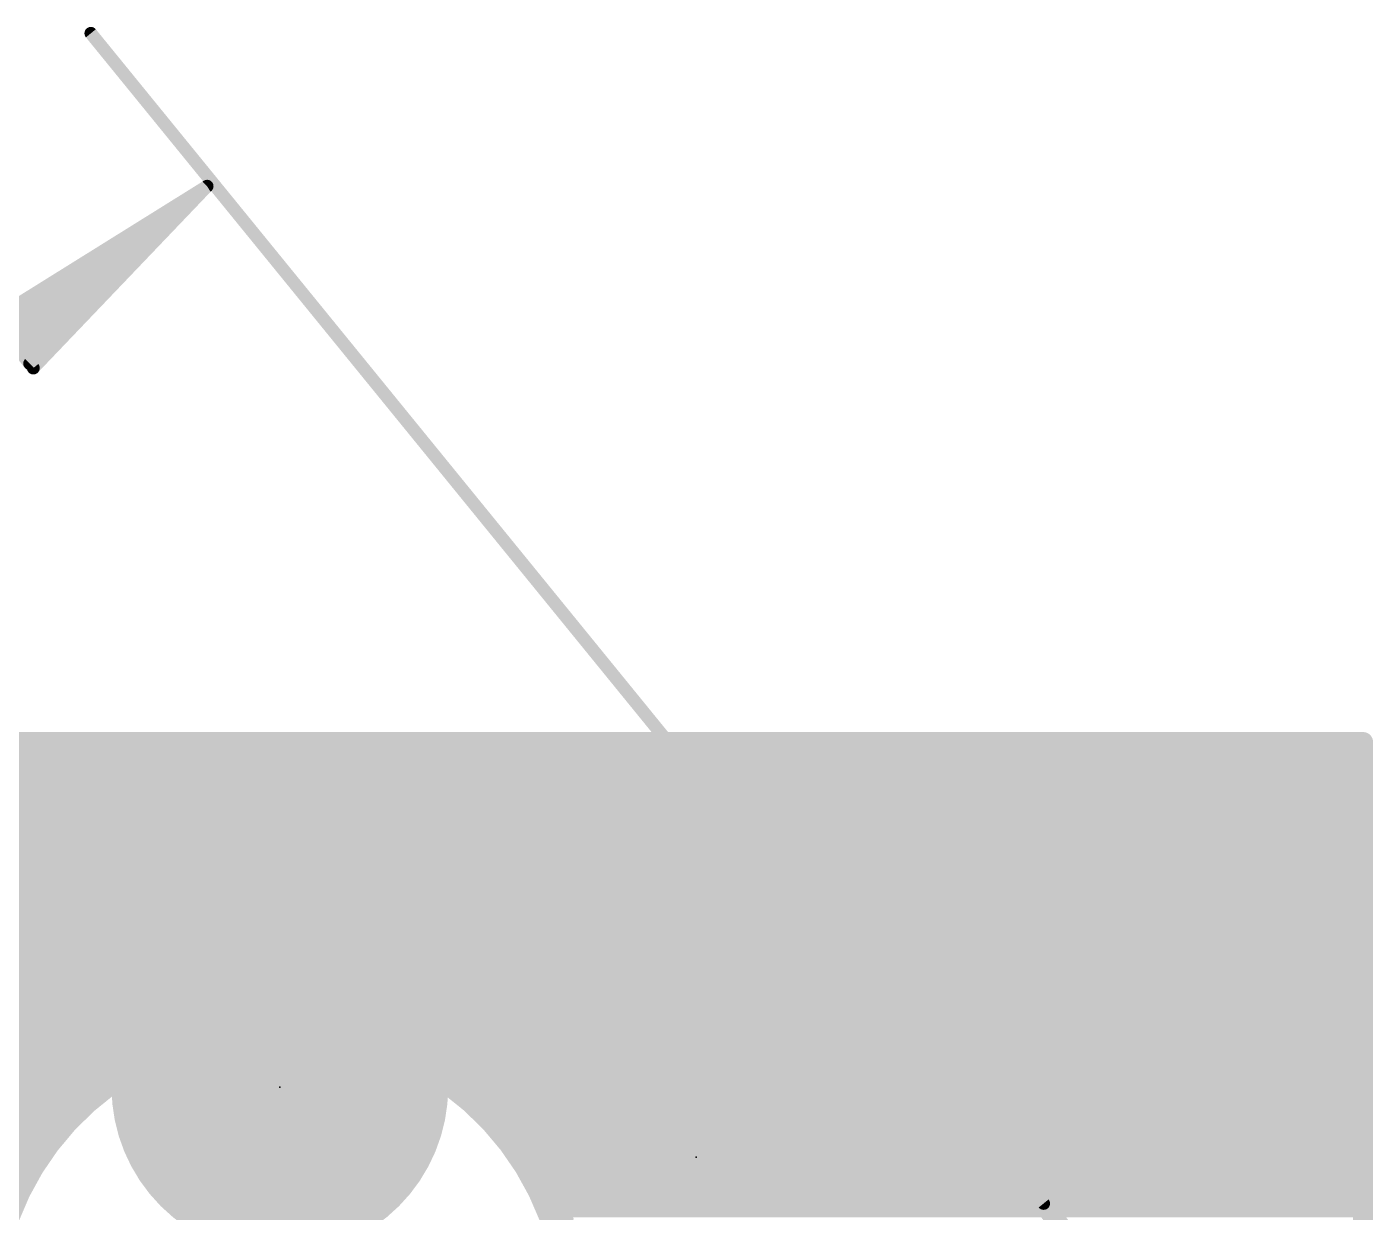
# Model space of a CAD drawing. Extents: x -39 to 92, y -66 to 29.
# Drawn here: x 8.44 to 22.11, y 17.22 to 29.26 of the extents above; entities that cross this region are included whole.
import ezdxf

# ---------------------------------------------------------------- set-up
doc = ezdxf.new("R2010")
doc.units = 0
for name, color, linetype in [('1', 12, 'CONTINUOUS'), ('16', 132, 'CONTINUOUS'), ('17', 110, 'CONTINUOUS'), ('20', 53, 'CONTINUOUS'), ('23', 53, 'CONTINUOUS'), ('24', 53, 'CONTINUOUS'), ('29', 40, 'CONTINUOUS'), ('47', 4, 'CONTINUOUS')]:
    doc.layers.add(name, color=color, linetype=linetype)

# ---------------------------------------------------------------- blocks, each defined once
blk = doc.blocks.new('PIE')
at = {"const_width": 0.5}
blk.add_lwpolyline([(0, -0.25, 1), (0, 0.25, 1), (0, -0.25)], format="xyb", dxfattribs=at)
blk = doc.blocks.new('ROUNDP')
at = {"const_width": 0.5}
blk.add_lwpolyline([(0, -0.25, 1), (0, 0.25, 1), (0, -0.25)], format="xyb", dxfattribs=at)

msp = doc.modelspace()

# ---------------------------------------------------------------- linework, layer by layer
at = {"layer": '1'}
for points, const_width in [([(10.6486, 20.4702), (10.2937, 20.394)], 0.2032), ([(11.0109, 20.4912), (10.6486, 20.4702)], 0.2032), ([(11.3732, 20.4702), (11.0109, 20.4912)], 0.2032), ([(11.7281, 20.394), (11.3732, 20.4702)], 0.2032), ([(10.2937, 20.394), (9.9547, 20.2645)], 0.2032), ([(10.1, 20.32), (11.9218, 20.32)], 0.2032), ([(12.0671, 20.2645), (11.7281, 20.394)], 0.2032), ([(9.9547, 20.2645), (9.6394, 20.0846)], 0.2032), ([(12.3824, 20.0846), (12.0671, 20.2645)], 0.2032), ([(9.6394, 20.0846), (9.3553, 19.8587)], 0.2032), ([(9.6958, 20.1168), (12.326, 20.1168)], 0.2032), ([(12.6665, 19.8587), (12.3824, 20.0846)], 0.2032), ([(9.3553, 19.8587), (9.1092, 19.592)], 0.2032), ([(9.4244, 19.9136), (12.5974, 19.9136)], 0.2032), ([(12.9126, 19.592), (12.6665, 19.8587)], 0.2032), ([(9.1092, 19.592), (8.9066, 19.2908)], 0.2032), ([(9.2185, 19.7104), (12.8033, 19.7104)], 0.2032), ([(13.1152, 19.2908), (12.9126, 19.592)], 0.2032), ([(9.0521, 19.5072), (12.9697, 19.5072)], 0.2032), ([(8.9066, 19.2908), (8.7526, 18.9622)], 0.2032), ([(8.9155, 19.304), (13.1063, 19.304)], 0.2032), ([(13.2692, 18.9622), (13.1152, 19.2908)], 0.2032), ([(8.8176, 19.1008), (13.2042, 19.1008)], 0.2032), ([(10.3738, 19.0228), (10.7971, 19.0836)], 0.2032), ([(10.7971, 19.0836), (11.2247, 19.0836)], 0.2032), ([(11.2247, 19.0836), (11.648, 19.0228)], 0.2032), ([(8.7526, 18.9622), (8.6505, 18.6139)], 0.2032), ([(9.5744, 18.7249), (9.9635, 18.9024)], 0.2032), ([(9.9635, 18.9024), (10.3738, 19.0228)], 0.2032), ([(11.648, 19.0228), (12.0583, 18.9024)], 0.2032), ([(12.0583, 18.9024), (12.4474, 18.7249)], 0.2032), ([(13.3713, 18.6139), (13.2692, 18.9622)], 0.2032), ([(8.7336, 18.8976), (9.9529, 18.8976)], 0.2032), ([(12.0689, 18.8976), (13.2882, 18.8976)], 0.2032), ([(8.6741, 18.6944), (9.5269, 18.6944)], 0.2032), ([(9.2146, 18.4939), (9.5744, 18.7249)], 0.2032), ([(12.4474, 18.7249), (12.8072, 18.4939)], 0.2032), ([(12.4949, 18.6944), (13.3477, 18.6944)], 0.2032), ([(8.6505, 18.6139), (8.6029, 18.2541)], 0.2032), ([(8.6343, 18.4912), (9.2114, 18.4912)], 0.2032), ([(8.8912, 18.2141), (9.2146, 18.4939)], 0.2032), ([(11.0109, 10.7442), (11.0109, 18.4912)], 0.254), ([(12.8072, 18.4939), (13.1306, 18.2141)], 0.2032), ([(12.8104, 18.4912), (13.3875, 18.4912)], 0.2032), ([(13.4189, 18.2541), (13.3713, 18.6139)], 0.2032), ([(8.6029, 18.2541), (8.6109, 17.8912)], 0.2032), ([(8.6074, 18.288), (8.9766, 18.288)], 0.2032), ([(13.0452, 18.288), (13.4144, 18.288)], 0.2032), ([(13.4109, 17.8912), (13.4189, 18.2541)], 0.2032), ([(8.6066, 18.0848), (8.7789, 18.0848)], 0.2032), ([(8.6109, 17.8912), (8.8912, 18.2141)], 0.2032), ([(13.1306, 18.2141), (13.4109, 17.8912)], 0.2032), ([(13.2429, 18.0848), (13.4152, 18.0848)], 0.2032)]:
    msp.add_lwpolyline(points, dxfattribs=dict(at, const_width=const_width))
for points, const_width in [([(10.6456, 20.5209, 1), (10.6515, 20.4195)], 0.1016), ([(10.6592, 20.4205, 1), (10.6379, 20.5198)], 0.1016), ([(11.0138, 20.5419, 1), (11.008, 20.4405)], 0.1016), ([(11.0138, 20.4405, 1), (11.008, 20.5419)], 0.1016), ([(11.3839, 20.5198, 1), (11.3626, 20.4205)], 0.1016), ([(11.3703, 20.4195, 1), (11.3762, 20.5209)], 0.1016), ([(10.1, 20.3708, 1), (10.1, 20.2692)], 0.1016), ([(10.283, 20.4437, 1), (10.3044, 20.3443)], 0.1016), ([(10.3118, 20.3465, 1), (10.2756, 20.4414)], 0.1016), ([(11.7462, 20.4414, 1), (11.71, 20.3465)], 0.1016), ([(11.7174, 20.3443, 1), (11.7388, 20.4437)], 0.1016), ([(11.9218, 20.2692, 1), (11.9218, 20.3708)], 0.1016), ([(9.9365, 20.3119, 1), (9.9728, 20.217)], 0.1016), ([(9.9798, 20.2203, 1), (9.9295, 20.3086)], 0.1016), ([(12.0923, 20.3086, 1), (12.042, 20.2203)], 0.1016), ([(12.049, 20.217, 1), (12.0853, 20.3119)], 0.1016), ([(9.6142, 20.1287, 1), (9.6646, 20.0405)], 0.1016), ([(9.671, 20.0449, 1), (9.6078, 20.1244)], 0.1016), ([(9.6958, 20.1676, 1), (9.6958, 20.066)], 0.1016), ([(12.326, 20.066, 1), (12.326, 20.1676)], 0.1016), ([(12.414, 20.1244, 1), (12.3508, 20.0449)], 0.1016), ([(12.3572, 20.0405, 1), (12.4076, 20.1287)], 0.1016), ([(9.3927, 19.8242, 1), (9.318, 19.8931)], 0.1016), ([(9.4244, 19.9644, 1), (9.4244, 19.8628)], 0.1016), ([(12.5974, 19.8628, 1), (12.5974, 19.9644)], 0.1016), ([(12.7038, 19.8931, 1), (12.6291, 19.8242)], 0.1016), ([(9.3237, 19.8984, 1), (9.387, 19.8189)], 0.1016), ([(12.6348, 19.8189, 1), (12.6981, 19.8984)], 0.1016), ([(9.1513, 19.5636, 1), (9.067, 19.6203)], 0.1016), ([(9.2185, 19.7612, 1), (9.2185, 19.6596)], 0.1016), ([(12.8033, 19.6596, 1), (12.8033, 19.7612)], 0.1016), ([(12.9548, 19.6203, 1), (12.8705, 19.5636)], 0.1016), ([(9.0521, 19.558, 1), (9.0521, 19.4564)], 0.1016), ([(9.0718, 19.6265, 1), (9.1465, 19.5575)], 0.1016), ([(12.8753, 19.5575, 1), (12.95, 19.6265)], 0.1016), ([(12.9697, 19.4564, 1), (12.9697, 19.558)], 0.1016), ([(8.8645, 19.3191, 1), (8.9488, 19.2625)], 0.1016), ([(8.9526, 19.2692, 1), (8.8606, 19.3124)], 0.1016), ([(8.9155, 19.3548, 1), (8.9155, 19.2532)], 0.1016), ([(13.1612, 19.3124, 1), (13.0692, 19.2692)], 0.1016), ([(13.073, 19.2625, 1), (13.1573, 19.3191)], 0.1016), ([(13.1063, 19.2532, 1), (13.1063, 19.3548)], 0.1016), ([(8.8176, 19.1516, 1), (8.8176, 19.05)], 0.1016), ([(10.7971, 19.1344, 1), (10.7971, 19.0328)], 0.1016), ([(10.8043, 19.0333, 1), (10.7899, 19.1339)], 0.1016), ([(11.2319, 19.1339, 1), (11.2175, 19.0333)], 0.1016), ([(11.2247, 19.0328, 1), (11.2247, 19.1344)], 0.1016), ([(13.2042, 19.05, 1), (13.2042, 19.1516)], 0.1016), ([(8.7066, 18.9837, 1), (8.7986, 18.9406)], 0.1016), ([(8.8013, 18.9479, 1), (8.7038, 18.9765)], 0.1016), ([(9.9492, 18.9512, 1), (9.9778, 18.8537)], 0.1016), ([(9.9846, 18.8562, 1), (9.9424, 18.9486)], 0.1016), ([(10.3666, 19.0731, 1), (10.381, 18.9725)], 0.1016), ([(10.3881, 18.974, 1), (10.3595, 19.0715)], 0.1016), ([(11.6623, 19.0715, 1), (11.6337, 18.974)], 0.1016), ([(11.6408, 18.9725, 1), (11.6552, 19.0731)], 0.1016), ([(12.0794, 18.9486, 1), (12.0372, 18.8562)], 0.1016), ([(12.044, 18.8537, 1), (12.0726, 18.9512)], 0.1016), ([(13.318, 18.9765, 1), (13.2205, 18.9479)], 0.1016), ([(13.2232, 18.9406, 1), (13.3152, 18.9837)], 0.1016), ([(8.7336, 18.9484, 1), (8.7336, 18.8468)], 0.1016), ([(9.9529, 18.8468, 1), (9.9529, 18.9484)], 0.1016), ([(12.0689, 18.9484, 1), (12.0689, 18.8468)], 0.1016), ([(13.2882, 18.8468, 1), (13.2882, 18.9484)], 0.1016), ([(8.6741, 18.7452, 1), (8.6741, 18.6436)], 0.1016), ([(9.5534, 18.7712, 1), (9.5955, 18.6787)], 0.1016), ([(9.5269, 18.6436, 1), (9.5269, 18.7452)], 0.1016), ([(9.6019, 18.6822, 1), (9.547, 18.7677)], 0.1016), ([(12.4748, 18.7677, 1), (12.4199, 18.6822)], 0.1016), ([(12.4263, 18.6787, 1), (12.4684, 18.7712)], 0.1016), ([(12.4949, 18.7452, 1), (12.4949, 18.6436)], 0.1016), ([(13.3477, 18.6436, 1), (13.3477, 18.7452)], 0.1016), ([(8.6343, 18.542, 1), (8.6343, 18.4404)], 0.1016), ([(8.6018, 18.6282, 1), (8.6993, 18.5996)], 0.1016), ([(8.7009, 18.6072, 1), (8.6002, 18.6205)], 0.1016), ([(9.2478, 18.4555, 1), (9.1813, 18.5324)], 0.1016), ([(9.2114, 18.4404, 1), (9.2114, 18.542)], 0.1016), ([(11.0744, 18.4912, 1), (10.9474, 18.4912)], 0.127), ([(12.8405, 18.5324, 1), (12.774, 18.4555)], 0.1016), ([(12.8104, 18.542, 1), (12.8104, 18.4404)], 0.1016), ([(13.4216, 18.6205, 1), (13.3209, 18.6072)], 0.1016), ([(13.3225, 18.5996, 1), (13.42, 18.6282)], 0.1016), ([(13.3875, 18.4404, 1), (13.3875, 18.542)], 0.1016), ([(9.1871, 18.5367, 1), (9.242, 18.4512)], 0.1016), ([(12.7798, 18.4512, 1), (12.8347, 18.5367)], 0.1016), ([(8.6537, 18.2552, 1), (8.5521, 18.2529)], 0.1016), ([(8.6074, 18.3388, 1), (8.6074, 18.2372)], 0.1016), ([(8.9766, 18.2372, 1), (8.9766, 18.3388)], 0.1016), ([(13.0452, 18.3388, 1), (13.0452, 18.2372)], 0.1016), ([(13.4697, 18.2529, 1), (13.3681, 18.2552)], 0.1016), ([(13.4144, 18.2372, 1), (13.4144, 18.3388)], 0.1016), ([(8.5526, 18.2607, 1), (8.6533, 18.2474)], 0.1016), ([(8.6066, 18.1356, 1), (8.6066, 18.034)], 0.1016), ([(8.7789, 18.034, 1), (8.7789, 18.1356)], 0.1016), ([(8.858, 18.2526, 1), (8.9244, 18.1757)], 0.1016), ([(8.9296, 18.1808, 1), (8.8528, 18.2474)], 0.1016), ([(13.169, 18.2474, 1), (13.0922, 18.1808)], 0.1016), ([(13.0974, 18.1757, 1), (13.1638, 18.2526)], 0.1016), ([(13.2429, 18.1356, 1), (13.2429, 18.034)], 0.1016), ([(13.3685, 18.2474, 1), (13.4692, 18.2607)], 0.1016), ([(13.4152, 18.034, 1), (13.4152, 18.1356)], 0.1016), ([(8.5725, 17.9245, 1), (8.6493, 17.8579)], 0.1016), ([(8.5601, 17.8901, 1), (8.6617, 17.8923)], 0.1016), ([(13.3601, 17.8923, 1), (13.4617, 17.8901)], 0.1016), ([(13.3725, 17.8579, 1), (13.4493, 17.9245)], 0.1016)]:
    msp.add_lwpolyline(points, format="xyb", dxfattribs=dict(at, const_width=const_width))
at = {"layer": '16', "const_width": 0.2032}
for points in [[(10.2937, 20.394), (10.6486, 20.4702)], [(10.6486, 20.4702), (11.0109, 20.4912)], [(11.0109, 20.4912), (11.3732, 20.4702)], [(11.3732, 20.4702), (11.7281, 20.394)], [(9.9547, 20.2645), (10.2937, 20.394)], [(10.1, 20.32), (11.9218, 20.32)], [(11.7281, 20.394), (12.0671, 20.2645)], [(9.6394, 20.0846), (9.9547, 20.2645)], [(12.0671, 20.2645), (12.3824, 20.0846)], [(9.3553, 19.8587), (9.6394, 20.0846)], [(9.6958, 20.1168), (12.326, 20.1168)], [(12.3824, 20.0846), (12.6665, 19.8587)], [(9.1092, 19.592), (9.3553, 19.8587)], [(9.4244, 19.9136), (12.5974, 19.9136)], [(12.6665, 19.8587), (12.9126, 19.592)], [(8.9066, 19.2908), (9.1092, 19.592)], [(9.2185, 19.7104), (12.8033, 19.7104)], [(12.9126, 19.592), (13.1152, 19.2908)], [(9.0521, 19.5072), (12.9697, 19.5072)], [(8.7526, 18.9622), (8.9066, 19.2908)], [(8.9155, 19.304), (13.1063, 19.304)], [(13.1152, 19.2908), (13.2692, 18.9622)], [(8.8176, 19.1008), (13.2042, 19.1008)], [(10.7971, 19.0836), (10.3738, 19.0228)], [(11.2247, 19.0836), (10.7971, 19.0836)], [(11.648, 19.0228), (11.2247, 19.0836)], [(8.6505, 18.6139), (8.7526, 18.9622)], [(9.9635, 18.9024), (9.5744, 18.7249)], [(10.3738, 19.0228), (9.9635, 18.9024)], [(12.0583, 18.9024), (11.648, 19.0228)], [(12.4474, 18.7249), (12.0583, 18.9024)], [(13.2692, 18.9622), (13.3713, 18.6139)], [(8.7336, 18.8976), (9.9529, 18.8976)], [(12.0689, 18.8976), (13.2882, 18.8976)], [(8.6741, 18.6944), (9.5269, 18.6944)], [(9.5744, 18.7249), (9.2146, 18.4939)], [(12.8072, 18.4939), (12.4474, 18.7249)], [(12.4949, 18.6944), (13.3477, 18.6944)], [(8.6029, 18.2541), (8.6505, 18.6139)], [(8.6343, 18.4912), (9.2114, 18.4912)], [(9.2146, 18.4939), (8.8912, 18.2141)], [(13.1306, 18.2141), (12.8072, 18.4939)], [(12.8104, 18.4912), (13.3875, 18.4912)], [(13.3713, 18.6139), (13.4189, 18.2541)], [(8.6109, 17.8912), (8.6029, 18.2541)], [(8.6074, 18.288), (8.9766, 18.288)], [(13.0452, 18.288), (13.4144, 18.288)], [(13.4189, 18.2541), (13.4109, 17.8912)], [(8.6066, 18.0848), (8.7789, 18.0848)], [(8.8912, 18.2141), (8.6109, 17.8912)], [(13.4109, 17.8912), (13.1306, 18.2141)], [(13.2429, 18.0848), (13.4152, 18.0848)]]:
    msp.add_lwpolyline(points, dxfattribs=at)
at = {"layer": '16', "const_width": 0.1016}
for points in [[(10.6456, 20.5209, 1), (10.6515, 20.4195)], [(10.6592, 20.4205, 1), (10.6379, 20.5198)], [(11.0138, 20.5419, 1), (11.008, 20.4405)], [(11.0138, 20.4405, 1), (11.008, 20.5419)], [(11.3839, 20.5198, 1), (11.3626, 20.4205)], [(11.3703, 20.4195, 1), (11.3762, 20.5209)], [(10.1, 20.3708, 1), (10.1, 20.2692)], [(10.283, 20.4437, 1), (10.3044, 20.3443)], [(10.3118, 20.3465, 1), (10.2756, 20.4414)], [(11.7462, 20.4414, 1), (11.71, 20.3465)], [(11.7174, 20.3443, 1), (11.7388, 20.4437)], [(11.9218, 20.2692, 1), (11.9218, 20.3708)], [(9.9365, 20.3119, 1), (9.9728, 20.217)], [(9.9798, 20.2203, 1), (9.9295, 20.3086)], [(12.0923, 20.3086, 1), (12.042, 20.2203)], [(12.049, 20.217, 1), (12.0853, 20.3119)], [(9.6142, 20.1287, 1), (9.6646, 20.0405)], [(9.671, 20.0449, 1), (9.6078, 20.1244)], [(9.6958, 20.1676, 1), (9.6958, 20.066)], [(12.326, 20.066, 1), (12.326, 20.1676)], [(12.414, 20.1244, 1), (12.3508, 20.0449)], [(12.3572, 20.0405, 1), (12.4076, 20.1287)], [(9.3927, 19.8242, 1), (9.318, 19.8931)], [(9.4244, 19.9644, 1), (9.4244, 19.8628)], [(12.5974, 19.8628, 1), (12.5974, 19.9644)], [(12.7038, 19.8931, 1), (12.6291, 19.8242)], [(9.3237, 19.8984, 1), (9.387, 19.8189)], [(12.6348, 19.8189, 1), (12.6981, 19.8984)], [(9.1513, 19.5636, 1), (9.067, 19.6203)], [(9.2185, 19.7612, 1), (9.2185, 19.6596)], [(12.8033, 19.6596, 1), (12.8033, 19.7612)], [(12.9548, 19.6203, 1), (12.8705, 19.5636)], [(9.0521, 19.558, 1), (9.0521, 19.4564)], [(9.0718, 19.6265, 1), (9.1465, 19.5575)], [(12.8753, 19.5575, 1), (12.95, 19.6265)], [(12.9697, 19.4564, 1), (12.9697, 19.558)], [(8.8645, 19.3191, 1), (8.9488, 19.2625)], [(8.9526, 19.2692, 1), (8.8606, 19.3124)], [(8.9155, 19.3548, 1), (8.9155, 19.2532)], [(13.1612, 19.3124, 1), (13.0692, 19.2692)], [(13.073, 19.2625, 1), (13.1573, 19.3191)], [(13.1063, 19.2532, 1), (13.1063, 19.3548)], [(8.8176, 19.1516, 1), (8.8176, 19.05)], [(10.7971, 19.1344, 1), (10.7971, 19.0328)], [(10.8043, 19.0333, 1), (10.7899, 19.1339)], [(11.2319, 19.1339, 1), (11.2175, 19.0333)], [(11.2247, 19.0328, 1), (11.2247, 19.1344)], [(13.2042, 19.05, 1), (13.2042, 19.1516)], [(8.7066, 18.9837, 1), (8.7986, 18.9406)], [(8.8013, 18.9479, 1), (8.7038, 18.9765)], [(9.9492, 18.9512, 1), (9.9778, 18.8537)], [(9.9846, 18.8562, 1), (9.9424, 18.9486)], [(10.3666, 19.0731, 1), (10.381, 18.9725)], [(10.3881, 18.974, 1), (10.3595, 19.0715)], [(11.6623, 19.0715, 1), (11.6337, 18.974)], [(11.6408, 18.9725, 1), (11.6552, 19.0731)], [(12.0794, 18.9486, 1), (12.0372, 18.8562)], [(12.044, 18.8537, 1), (12.0726, 18.9512)], [(13.318, 18.9765, 1), (13.2205, 18.9479)], [(13.2232, 18.9406, 1), (13.3152, 18.9837)], [(8.7336, 18.9484, 1), (8.7336, 18.8468)], [(9.9529, 18.8468, 1), (9.9529, 18.9484)], [(12.0689, 18.9484, 1), (12.0689, 18.8468)], [(13.2882, 18.8468, 1), (13.2882, 18.9484)], [(8.6741, 18.7452, 1), (8.6741, 18.6436)], [(9.5534, 18.7712, 1), (9.5955, 18.6787)], [(9.5269, 18.6436, 1), (9.5269, 18.7452)], [(9.6019, 18.6822, 1), (9.547, 18.7677)], [(12.4748, 18.7677, 1), (12.4199, 18.6822)], [(12.4263, 18.6787, 1), (12.4684, 18.7712)], [(12.4949, 18.7452, 1), (12.4949, 18.6436)], [(13.3477, 18.6436, 1), (13.3477, 18.7452)], [(8.6343, 18.542, 1), (8.6343, 18.4404)], [(8.6018, 18.6282, 1), (8.6993, 18.5996)], [(8.7009, 18.6072, 1), (8.6002, 18.6205)], [(9.2478, 18.4555, 1), (9.1813, 18.5324)], [(9.2114, 18.4404, 1), (9.2114, 18.542)], [(12.8405, 18.5324, 1), (12.774, 18.4555)], [(12.8104, 18.542, 1), (12.8104, 18.4404)], [(13.4216, 18.6205, 1), (13.3209, 18.6072)], [(13.3225, 18.5996, 1), (13.42, 18.6282)], [(13.3875, 18.4404, 1), (13.3875, 18.542)], [(9.1871, 18.5367, 1), (9.242, 18.4512)], [(12.7798, 18.4512, 1), (12.8347, 18.5367)], [(8.6537, 18.2552, 1), (8.5521, 18.2529)], [(8.6074, 18.3388, 1), (8.6074, 18.2372)], [(8.9766, 18.2372, 1), (8.9766, 18.3388)], [(13.0452, 18.3388, 1), (13.0452, 18.2372)], [(13.4697, 18.2529, 1), (13.3681, 18.2552)], [(13.4144, 18.2372, 1), (13.4144, 18.3388)], [(8.5526, 18.2607, 1), (8.6533, 18.2474)], [(8.6066, 18.1356, 1), (8.6066, 18.034)], [(8.7789, 18.034, 1), (8.7789, 18.1356)], [(8.858, 18.2526, 1), (8.9244, 18.1757)], [(8.9296, 18.1808, 1), (8.8528, 18.2474)], [(13.169, 18.2474, 1), (13.0922, 18.1808)], [(13.0974, 18.1757, 1), (13.1638, 18.2526)], [(13.2429, 18.1356, 1), (13.2429, 18.034)], [(13.3685, 18.2474, 1), (13.4692, 18.2607)], [(13.4152, 18.034, 1), (13.4152, 18.1356)], [(8.5725, 17.9245, 1), (8.6493, 17.8579)], [(8.5601, 17.8901, 1), (8.6617, 17.8923)], [(13.3601, 17.8923, 1), (13.4617, 17.8901)], [(13.3725, 17.8579, 1), (13.4493, 17.9245)]]:
    msp.add_lwpolyline(points, format="xyb", dxfattribs=at)
at = {"layer": '20', "const_width": 0.2032}
msp.add_lwpolyline([(11.0109, 0.9982, 1), (11.0109, 20.9982, 1), (11.0109, 0.9982)], format="xyb", dxfattribs=at)
at = {"layer": '23'}
for p in [(11.0109, 18.4912), (15.24, 17.78)]:
    msp.add_point(p, dxfattribs=at)
at = {"layer": '24'}
msp.add_point((15.24, 17.78), dxfattribs=at)
at = {"layer": '29', "const_width": 0.2032}
for points in [[(0.0109, 21.9982), (11.0109, 21.9982)], [(0.0109, 21.9456), (11.0109, 21.9456)], [(11.0109, 21.9982), (11.0109, 19.1982)], [(11.0109, 21.9982), (22.0109, 21.9982)], [(11.0109, 19.3982), (11.0109, 21.9982)], [(11.0109, 21.9456), (22.0109, 21.9456)], [(22.0109, 21.9982), (22.0109, 10.9982)], [(0.0109, 21.7424), (11.0109, 21.7424)], [(11.0109, 21.7424), (22.0109, 21.7424)], [(0.0109, 21.5392), (11.0109, 21.5392)], [(11.0109, 21.5392), (22.0109, 21.5392)], [(0.0109, 21.336), (11.0109, 21.336)], [(11.0109, 21.336), (22.0109, 21.336)], [(0.0109, 21.1328), (11.0109, 21.1328)], [(11.0109, 21.1328), (22.0109, 21.1328)], [(0.0109, 20.9296), (11.0109, 20.9296)], [(11.0109, 20.9296), (22.0109, 20.9296)], [(0.0109, 20.7264), (11.0109, 20.7264)], [(11.0109, 20.7264), (22.0109, 20.7264)], [(0.0109, 20.5232), (11.0109, 20.5232)], [(10.6486, 20.4702), (10.2937, 20.394)], [(11.0109, 20.4912), (10.6486, 20.4702)], [(11.0109, 20.5232), (22.0109, 20.5232)], [(11.3732, 20.4702), (11.0109, 20.4912)], [(11.7281, 20.394), (11.3732, 20.4702)], [(0.0109, 20.32), (11.0109, 20.32)], [(10.2937, 20.394), (9.9547, 20.2645)], [(10.1, 20.32), (11.9218, 20.32)], [(11.0109, 20.32), (22.0109, 20.32)], [(12.0671, 20.2645), (11.7281, 20.394)], [(9.9547, 20.2645), (9.6394, 20.0846)], [(12.3824, 20.0846), (12.0671, 20.2645)], [(0.0109, 20.1168), (11.0109, 20.1168)], [(9.6394, 20.0846), (9.3553, 19.8587)], [(9.6958, 20.1168), (12.326, 20.1168)], [(11.0109, 20.1168), (22.0109, 20.1168)], [(12.6665, 19.8587), (12.3824, 20.0846)], [(0.0109, 19.9136), (11.0109, 19.9136)], [(9.3553, 19.8587), (9.1092, 19.592)], [(9.4244, 19.9136), (12.5974, 19.9136)], [(11.0109, 19.9136), (22.0109, 19.9136)], [(12.9126, 19.592), (12.6665, 19.8587)], [(0.0109, 19.7104), (11.0109, 19.7104)], [(9.1092, 19.592), (8.9066, 19.2908)], [(9.2185, 19.7104), (12.8033, 19.7104)], [(11.0109, 19.7104), (22.0109, 19.7104)], [(13.1152, 19.2908), (12.9126, 19.592)], [(0.0109, 19.5072), (11.0109, 19.5072)], [(9.0521, 19.5072), (12.9697, 19.5072)], [(11.0109, 19.5072), (22.0109, 19.5072)], [(12.3109, 18.8982), (11.0109, 19.3982)], [(0.0109, 19.304), (11.0109, 19.304)], [(8.9066, 19.2908), (8.7526, 18.9622)], [(8.9155, 19.304), (13.1063, 19.304)], [(11.0109, 19.1982), (9.6109, 18.8982)], [(11.2558, 19.304), (22.0109, 19.304)], [(13.2692, 18.9622), (13.1152, 19.2908)], [(0.0109, 19.1008), (10.5564, 19.1008)], [(8.8176, 19.1008), (13.2042, 19.1008)], [(10.3738, 19.0228), (10.7971, 19.0836)], [(10.7971, 19.0836), (11.2247, 19.0836)], [(11.2247, 19.0836), (11.648, 19.0228)], [(11.7841, 19.1008), (22.0109, 19.1008)], [(8.7526, 18.9622), (8.6505, 18.6139)], [(9.5744, 18.7249), (9.9635, 18.9024)], [(9.9635, 18.9024), (10.3738, 19.0228)], [(11.648, 19.0228), (12.0583, 18.9024)], [(12.0583, 18.9024), (12.4474, 18.7249)], [(13.3713, 18.6139), (13.2692, 18.9622)], [(0.0109, 18.8976), (9.6102, 18.8976)], [(9.6109, 18.8982), (8.7109, 18.0982)], [(8.7336, 18.8976), (9.9529, 18.8976)], [(12.0689, 18.8976), (13.2882, 18.8976)], [(13.3109, 18.0982), (12.3109, 18.8982)], [(12.3117, 18.8976), (22.0109, 18.8976)], [(0.0109, 18.6944), (9.3816, 18.6944)], [(8.6741, 18.6944), (9.5269, 18.6944)], [(9.2146, 18.4939), (9.5744, 18.7249)], [(12.4474, 18.7249), (12.8072, 18.4939)], [(12.4949, 18.6944), (13.3477, 18.6944)], [(12.5656, 18.6944), (22.0109, 18.6944)], [(0.0109, 18.4912), (9.153, 18.4912)], [(8.6505, 18.6139), (8.6029, 18.2541)], [(8.6343, 18.4912), (9.2114, 18.4912)], [(8.8912, 18.2141), (9.2146, 18.4939)], [(12.8072, 18.4939), (13.1306, 18.2141)], [(12.8104, 18.4912), (13.3875, 18.4912)], [(12.8197, 18.4912), (22.0109, 18.4912)], [(13.4189, 18.2541), (13.3713, 18.6139)], [(0.0109, 18.288), (8.9244, 18.288)], [(8.6029, 18.2541), (8.6109, 17.8912)], [(8.6074, 18.288), (8.9766, 18.288)], [(13.0452, 18.288), (13.4144, 18.288)], [(13.0737, 18.288), (22.0109, 18.288)], [(13.4109, 17.8912), (13.4189, 18.2541)], [(0.0109, 18.0848), (8.7029, 18.0848)], [(8.7109, 18.0982), (8.1109, 17.0982)], [(8.6066, 18.0848), (8.7789, 18.0848)], [(8.6109, 17.8912), (8.8912, 18.2141)], [(13.1306, 18.2141), (13.4109, 17.8912)], [(13.2429, 18.0848), (13.4152, 18.0848)], [(13.9109, 17.0982), (13.3109, 18.0982)], [(13.3189, 18.0848), (22.0109, 18.0848)], [(0.0109, 17.8816), (8.5809, 17.8816)], [(13.4409, 17.8816), (22.0109, 17.8816)], [(0.0109, 17.6784), (8.459, 17.6784)], [(13.5628, 17.6784), (22.0109, 17.6784)], [(13.6847, 17.4752), (22.0109, 17.4752)], [(13.8066, 17.272), (22.0109, 17.272)]]:
    msp.add_lwpolyline(points, dxfattribs=at)
at = {"layer": '29'}
for points, const_width in [([(11.0617, 21.9982, 1), (10.9601, 21.9982)], 0.1016), ([(11.0109, 22.049, 1), (11.0109, 21.9474)], 0.1016), ([(11.0617, 21.9982, 1), (10.9601, 21.9982)], 0.1016), ([(11.0109, 21.9964, 1), (11.0109, 21.8948)], 0.1016), ([(11.0109, 21.9474, 1), (11.0109, 22.049)], 0.1016), ([(11.0109, 21.8948, 1), (11.0109, 21.9964)], 0.1016), ([(22.0617, 21.9982, 1), (21.9601, 21.9982)], 0.1016), ([(22.0109, 21.9474, 1), (22.0109, 22.049)], 0.1016), ([(22.0109, 21.8948, 1), (22.0109, 21.9964)], 0.1016), ([(11.0109, 21.7932, 1), (11.0109, 21.6916)], 0.1016), ([(11.0109, 21.6916, 1), (11.0109, 21.7932)], 0.1016), ([(22.0109, 21.6916, 1), (22.0109, 21.7932)], 0.1016), ([(11.0109, 21.59, 1), (11.0109, 21.4884)], 0.1016), ([(11.0109, 21.4884, 1), (11.0109, 21.59)], 0.1016), ([(22.0109, 21.4884, 1), (22.0109, 21.59)], 0.1016), ([(11.0109, 21.3868, 1), (11.0109, 21.2852)], 0.1016), ([(11.0109, 21.2852, 1), (11.0109, 21.3868)], 0.1016), ([(22.0109, 21.2852, 1), (22.0109, 21.3868)], 0.1016), ([(11.0109, 21.1836, 1), (11.0109, 21.082)], 0.1016), ([(11.0109, 21.082, 1), (11.0109, 21.1836)], 0.1016), ([(22.0109, 21.082, 1), (22.0109, 21.1836)], 0.1016), ([(11.0109, 20.9804, 1), (11.0109, 20.8788)], 0.1016), ([(11.0109, 20.8788, 1), (11.0109, 20.9804)], 0.1016), ([(22.0109, 20.8788, 1), (22.0109, 20.9804)], 0.1016), ([(11.0109, 20.7772, 1), (11.0109, 20.6756)], 0.1016), ([(11.0109, 20.6756, 1), (11.0109, 20.7772)], 0.1016), ([(22.0109, 20.6756, 1), (22.0109, 20.7772)], 0.1016), ([(10.6456, 20.5209, 1), (10.6515, 20.4195)], 0.1016), ([(10.6592, 20.4205, 1), (10.6379, 20.5198)], 0.1016), ([(11.0109, 20.574, 1), (11.0109, 20.4724)], 0.1016), ([(11.0138, 20.5419, 1), (11.008, 20.4405)], 0.1016), ([(11.0138, 20.4405, 1), (11.008, 20.5419)], 0.1016), ([(11.0109, 20.4724, 1), (11.0109, 20.574)], 0.1016), ([(11.3839, 20.5198, 1), (11.3626, 20.4205)], 0.1016), ([(11.3703, 20.4195, 1), (11.3762, 20.5209)], 0.1016), ([(22.0109, 20.4724, 1), (22.0109, 20.574)], 0.1016), ([(10.1, 20.3708, 1), (10.1, 20.2692)], 0.1016), ([(10.283, 20.4437, 1), (10.3044, 20.3443)], 0.1016), ([(10.3118, 20.3465, 1), (10.2756, 20.4414)], 0.1016), ([(11.0109, 20.3708, 1), (11.0109, 20.2692)], 0.1016), ([(11.0109, 20.2692, 1), (11.0109, 20.3708)], 0.1016), ([(11.7462, 20.4414, 1), (11.71, 20.3465)], 0.1016), ([(11.7174, 20.3443, 1), (11.7388, 20.4437)], 0.1016), ([(11.9218, 20.2692, 1), (11.9218, 20.3708)], 0.1016), ([(22.0109, 20.2692, 1), (22.0109, 20.3708)], 0.1016), ([(9.9365, 20.3119, 1), (9.9728, 20.217)], 0.1016), ([(9.9798, 20.2203, 1), (9.9295, 20.3086)], 0.1016), ([(12.0923, 20.3086, 1), (12.042, 20.2203)], 0.1016), ([(12.049, 20.217, 1), (12.0853, 20.3119)], 0.1016), ([(9.6142, 20.1287, 1), (9.6646, 20.0405)], 0.1016), ([(9.671, 20.0449, 1), (9.6078, 20.1244)], 0.1016), ([(9.6958, 20.1676, 1), (9.6958, 20.066)], 0.1016), ([(11.0109, 20.1676, 1), (11.0109, 20.066)], 0.1016), ([(11.0109, 20.066, 1), (11.0109, 20.1676)], 0.1016), ([(12.326, 20.066, 1), (12.326, 20.1676)], 0.1016), ([(12.414, 20.1244, 1), (12.3508, 20.0449)], 0.1016), ([(12.3572, 20.0405, 1), (12.4076, 20.1287)], 0.1016), ([(22.0109, 20.066, 1), (22.0109, 20.1676)], 0.1016), ([(9.3927, 19.8242, 1), (9.318, 19.8931)], 0.1016), ([(9.4244, 19.9644, 1), (9.4244, 19.8628)], 0.1016), ([(11.0109, 19.9644, 1), (11.0109, 19.8628)], 0.1016), ([(11.0109, 19.8628, 1), (11.0109, 19.9644)], 0.1016), ([(12.5974, 19.8628, 1), (12.5974, 19.9644)], 0.1016), ([(12.7038, 19.8931, 1), (12.6291, 19.8242)], 0.1016), ([(22.0109, 19.8628, 1), (22.0109, 19.9644)], 0.1016), ([(9.3237, 19.8984, 1), (9.387, 19.8189)], 0.1016), ([(12.6348, 19.8189, 1), (12.6981, 19.8984)], 0.1016), ([(9.1513, 19.5636, 1), (9.067, 19.6203)], 0.1016), ([(9.2185, 19.7612, 1), (9.2185, 19.6596)], 0.1016), ([(11.0109, 19.7612, 1), (11.0109, 19.6596)], 0.1016), ([(11.0109, 19.6596, 1), (11.0109, 19.7612)], 0.1016), ([(12.8033, 19.6596, 1), (12.8033, 19.7612)], 0.1016), ([(12.9548, 19.6203, 1), (12.8705, 19.5636)], 0.1016), ([(22.0109, 19.6596, 1), (22.0109, 19.7612)], 0.1016), ([(9.0521, 19.558, 1), (9.0521, 19.4564)], 0.1016), ([(9.0718, 19.6265, 1), (9.1465, 19.5575)], 0.1016), ([(11.0109, 19.558, 1), (11.0109, 19.4564)], 0.1016), ([(11.0109, 19.4564, 1), (11.0109, 19.558)], 0.1016), ([(12.8753, 19.5575, 1), (12.95, 19.6265)], 0.1016), ([(12.9697, 19.4564, 1), (12.9697, 19.558)], 0.1016), ([(22.0109, 19.4564, 1), (22.0109, 19.558)], 0.1016), ([(11.0291, 19.4456, 1), (10.9927, 19.3508)], 0.1016), ([(10.9601, 19.3982, 1), (11.0617, 19.3982)], 0.1016), ([(8.8645, 19.3191, 1), (8.9488, 19.2625)], 0.1016), ([(8.9526, 19.2692, 1), (8.8606, 19.3124)], 0.1016), ([(8.9155, 19.3548, 1), (8.9155, 19.2532)], 0.1016), ([(11.0215, 19.1485, 1), (11.0003, 19.2479)], 0.1016), ([(11.0109, 19.2532, 1), (11.0109, 19.3548)], 0.1016), ([(11.2558, 19.3548, 1), (11.2558, 19.2532)], 0.1016), ([(13.1612, 19.3124, 1), (13.0692, 19.2692)], 0.1016), ([(13.073, 19.2625, 1), (13.1573, 19.3191)], 0.1016), ([(13.1063, 19.2532, 1), (13.1063, 19.3548)], 0.1016), ([(22.0109, 19.2532, 1), (22.0109, 19.3548)], 0.1016), ([(13.9309, 16.0582, 1.0308), (8.0809, 16.0482)], 0.2032), ([(8.8176, 19.1516, 1), (8.8176, 19.05)], 0.1016), ([(10.5564, 19.05, 1), (10.5564, 19.1516)], 0.1016), ([(10.7971, 19.1344, 1), (10.7971, 19.0328)], 0.1016), ([(10.8043, 19.0333, 1), (10.7899, 19.1339)], 0.1016), ([(10.9601, 19.1982, 1), (11.0617, 19.1982)], 0.1016), ([(11.2319, 19.1339, 1), (11.2175, 19.0333)], 0.1016), ([(11.2247, 19.0328, 1), (11.2247, 19.1344)], 0.1016), ([(11.7841, 19.1516, 1), (11.7841, 19.05)], 0.1016), ([(13.2042, 19.05, 1), (13.2042, 19.1516)], 0.1016), ([(22.0109, 19.05, 1), (22.0109, 19.1516)], 0.1016), ([(8.7066, 18.9837, 1), (8.7986, 18.9406)], 0.1016), ([(8.8013, 18.9479, 1), (8.7038, 18.9765)], 0.1016), ([(9.9492, 18.9512, 1), (9.9778, 18.8537)], 0.1016), ([(9.9846, 18.8562, 1), (9.9424, 18.9486)], 0.1016), ([(10.3666, 19.0731, 1), (10.381, 18.9725)], 0.1016), ([(10.3881, 18.974, 1), (10.3595, 19.0715)], 0.1016), ([(11.6623, 19.0715, 1), (11.6337, 18.974)], 0.1016), ([(11.6408, 18.9725, 1), (11.6552, 19.0731)], 0.1016), ([(12.0794, 18.9486, 1), (12.0372, 18.8562)], 0.1016), ([(12.044, 18.8537, 1), (12.0726, 18.9512)], 0.1016), ([(13.318, 18.9765, 1), (13.2205, 18.9479)], 0.1016), ([(13.2232, 18.9406, 1), (13.3152, 18.9837)], 0.1016), ([(8.7336, 18.9484, 1), (8.7336, 18.8468)], 0.1016), ([(9.6003, 18.9479, 1), (9.6215, 18.8485)], 0.1016), ([(9.6446, 18.8602, 1), (9.5772, 18.9362)], 0.1016), ([(9.6102, 18.8468, 1), (9.6102, 18.9484)], 0.1016), ([(9.9529, 18.8468, 1), (9.9529, 18.9484)], 0.1016), ([(12.0689, 18.9484, 1), (12.0689, 18.8468)], 0.1016), ([(12.3426, 18.9379, 1), (12.2792, 18.8585)], 0.1016), ([(12.3117, 18.9484, 1), (12.3117, 18.8468)], 0.1016), ([(12.2927, 18.8508, 1), (12.3291, 18.9456)], 0.1016), ([(13.2882, 18.8468, 1), (13.2882, 18.9484)], 0.1016), ([(22.0109, 18.8468, 1), (22.0109, 18.9484)], 0.1016), ([(8.6741, 18.7452, 1), (8.6741, 18.6436)], 0.1016), ([(9.3816, 18.6436, 1), (9.3816, 18.7452)], 0.1016), ([(9.5534, 18.7712, 1), (9.5955, 18.6787)], 0.1016), ([(9.5269, 18.6436, 1), (9.5269, 18.7452)], 0.1016), ([(9.6019, 18.6822, 1), (9.547, 18.7677)], 0.1016), ([(12.4748, 18.7677, 1), (12.4199, 18.6822)], 0.1016), ([(12.4263, 18.6787, 1), (12.4684, 18.7712)], 0.1016), ([(12.4949, 18.7452, 1), (12.4949, 18.6436)], 0.1016), ([(12.5656, 18.7452, 1), (12.5656, 18.6436)], 0.1016), ([(13.3477, 18.6436, 1), (13.3477, 18.7452)], 0.1016), ([(22.0109, 18.6436, 1), (22.0109, 18.7452)], 0.1016), ([(8.6343, 18.542, 1), (8.6343, 18.4404)], 0.1016), ([(8.6018, 18.6282, 1), (8.6993, 18.5996)], 0.1016), ([(8.7009, 18.6072, 1), (8.6002, 18.6205)], 0.1016), ([(9.153, 18.4404, 1), (9.153, 18.542)], 0.1016), ([(9.2478, 18.4555, 1), (9.1813, 18.5324)], 0.1016), ([(9.2114, 18.4404, 1), (9.2114, 18.542)], 0.1016), ([(12.8405, 18.5324, 1), (12.774, 18.4555)], 0.1016), ([(12.8104, 18.542, 1), (12.8104, 18.4404)], 0.1016), ([(12.8197, 18.542, 1), (12.8197, 18.4404)], 0.1016), ([(13.4216, 18.6205, 1), (13.3209, 18.6072)], 0.1016), ([(13.3225, 18.5996, 1), (13.42, 18.6282)], 0.1016), ([(13.3875, 18.4404, 1), (13.3875, 18.542)], 0.1016), ([(22.0109, 18.4404, 1), (22.0109, 18.542)], 0.1016), ([(9.1871, 18.5367, 1), (9.242, 18.4512)], 0.1016), ([(12.7798, 18.4512, 1), (12.8347, 18.5367)], 0.1016), ([(8.6537, 18.2552, 1), (8.5521, 18.2529)], 0.1016), ([(8.6074, 18.3388, 1), (8.6074, 18.2372)], 0.1016), ([(8.9244, 18.2372, 1), (8.9244, 18.3388)], 0.1016), ([(8.9766, 18.2372, 1), (8.9766, 18.3388)], 0.1016), ([(13.0452, 18.3388, 1), (13.0452, 18.2372)], 0.1016), ([(13.0737, 18.3388, 1), (13.0737, 18.2372)], 0.1016), ([(13.4697, 18.2529, 1), (13.3681, 18.2552)], 0.1016), ([(13.4144, 18.2372, 1), (13.4144, 18.3388)], 0.1016), ([(22.0109, 18.2372, 1), (22.0109, 18.3388)], 0.1016), ([(8.5526, 18.2607, 1), (8.6533, 18.2474)], 0.1016), ([(8.6066, 18.1356, 1), (8.6066, 18.034)], 0.1016), ([(8.6772, 18.1362, 1), (8.7446, 18.0602)], 0.1016), ([(8.7545, 18.0721, 1), (8.6673, 18.1243)], 0.1016), ([(8.7029, 18.034, 1), (8.7029, 18.1356)], 0.1016), ([(8.7789, 18.034, 1), (8.7789, 18.1356)], 0.1016), ([(8.858, 18.2526, 1), (8.9244, 18.1757)], 0.1016), ([(8.9296, 18.1808, 1), (8.8528, 18.2474)], 0.1016), ([(13.169, 18.2474, 1), (13.0922, 18.1808)], 0.1016), ([(13.0974, 18.1757, 1), (13.1638, 18.2526)], 0.1016), ([(13.2429, 18.1356, 1), (13.2429, 18.034)], 0.1016), ([(13.3545, 18.1243, 1), (13.2673, 18.0721)], 0.1016), ([(13.3189, 18.1356, 1), (13.3189, 18.034)], 0.1016), ([(13.2792, 18.0585, 1), (13.3426, 18.1379)], 0.1016), ([(13.3685, 18.2474, 1), (13.4692, 18.2607)], 0.1016), ([(13.4152, 18.034, 1), (13.4152, 18.1356)], 0.1016), ([(22.0109, 18.034, 1), (22.0109, 18.1356)], 0.1016), ([(8.5725, 17.9245, 1), (8.6493, 17.8579)], 0.1016), ([(8.5601, 17.8901, 1), (8.6617, 17.8923)], 0.1016), ([(8.5809, 17.8308, 1), (8.5809, 17.9324)], 0.1016), ([(13.3601, 17.8923, 1), (13.4617, 17.8901)], 0.1016), ([(13.3725, 17.8579, 1), (13.4493, 17.9245)], 0.1016), ([(13.4409, 17.9324, 1), (13.4409, 17.8308)], 0.1016), ([(22.0109, 17.8308, 1), (22.0109, 17.9324)], 0.1016), ([(8.459, 17.6276, 1), (8.459, 17.7292)], 0.1016), ([(13.5628, 17.7292, 1), (13.5628, 17.6276)], 0.1016), ([(22.0109, 17.6276, 1), (22.0109, 17.7292)], 0.1016), ([(13.6847, 17.526, 1), (13.6847, 17.4244)], 0.1016), ([(22.0109, 17.4244, 1), (22.0109, 17.526)], 0.1016), ([(13.8066, 17.3228, 1), (13.8066, 17.2212)], 0.1016), ([(22.0109, 17.2212, 1), (22.0109, 17.3228)], 0.1016)]:
    msp.add_lwpolyline(points, format="xyb", dxfattribs=dict(at, const_width=const_width))
at = {"layer": '47', "const_width": 0.13}
for points in [[(18.7671, 17.3102), (9.0916, 29.1994)], [(-5.1395, 15.1039), (10.272, 27.6459)], [(10.272, 27.6459), (8.1043, 26.2934)], [(10.272, 27.6459), (8.1417, 26.2475)], [(10.272, 27.6459), (8.2238, 26.1466)], [(8.3879, 25.945), (10.272, 27.6459)], [(8.4699, 25.8442), (10.272, 27.6459)], [(8.5073, 25.7982), (10.272, 27.6459)], [(8.1043, 26.2934), (8.5073, 25.7982)]]:
    msp.add_lwpolyline(points, dxfattribs=at)
at = {"layer": '47', "const_width": 0.065}
for points in [[(9.1168, 29.2199, 1), (9.0664, 29.1789)], [(10.2955, 27.6235, 1), (10.2485, 27.6684)], [(10.295, 27.6229, 1), (10.249, 27.6689)], [(10.2938, 27.6218, 1), (10.2502, 27.67)], [(10.2925, 27.6207, 1), (10.2515, 27.6711)], [(10.2912, 27.6197, 1), (10.2528, 27.6721)], [(10.2899, 27.6187, 1), (10.2542, 27.6731)], [(10.2892, 27.6183, 1), (10.2548, 27.6735)], [(8.447, 25.8671, 1), (8.4929, 25.8212)], [(8.4838, 25.8206, 1), (8.5308, 25.7758)], [(8.4821, 25.7777, 1), (8.5325, 25.8187)], [(18.7419, 17.2897, 1), (18.7923, 17.3307)]]:
    msp.add_lwpolyline(points, format="xyb", dxfattribs=at)

# ---------------------------------------------------------------- block references
at = {"layer": '1'}
msp.add_blockref('PIE', (15.24, 17.78), dxfattribs=at)
at = {"layer": '16'}
msp.add_blockref('PIE', (15.24, 17.78), dxfattribs=at)
at = {"layer": '17', "xscale": 3.216, "yscale": 3.216, "rotation": 270}
msp.add_blockref('ROUNDP', (11.0109, 18.4912), dxfattribs=at)
msp.add_blockref('ROUNDP', (11.0109, 18.4912), dxfattribs=at)
at = {"layer": '29', "xscale": 3.4192, "yscale": 3.4192, "rotation": 270}
msp.add_blockref('ROUNDP', (11.0109, 18.4912), dxfattribs=at)
at = {"layer": '29', "xscale": 1.2032, "yscale": 1.2032}
msp.add_blockref('PIE', (15.24, 17.78), dxfattribs=at)

doc.saveas('drawing.dxf')
